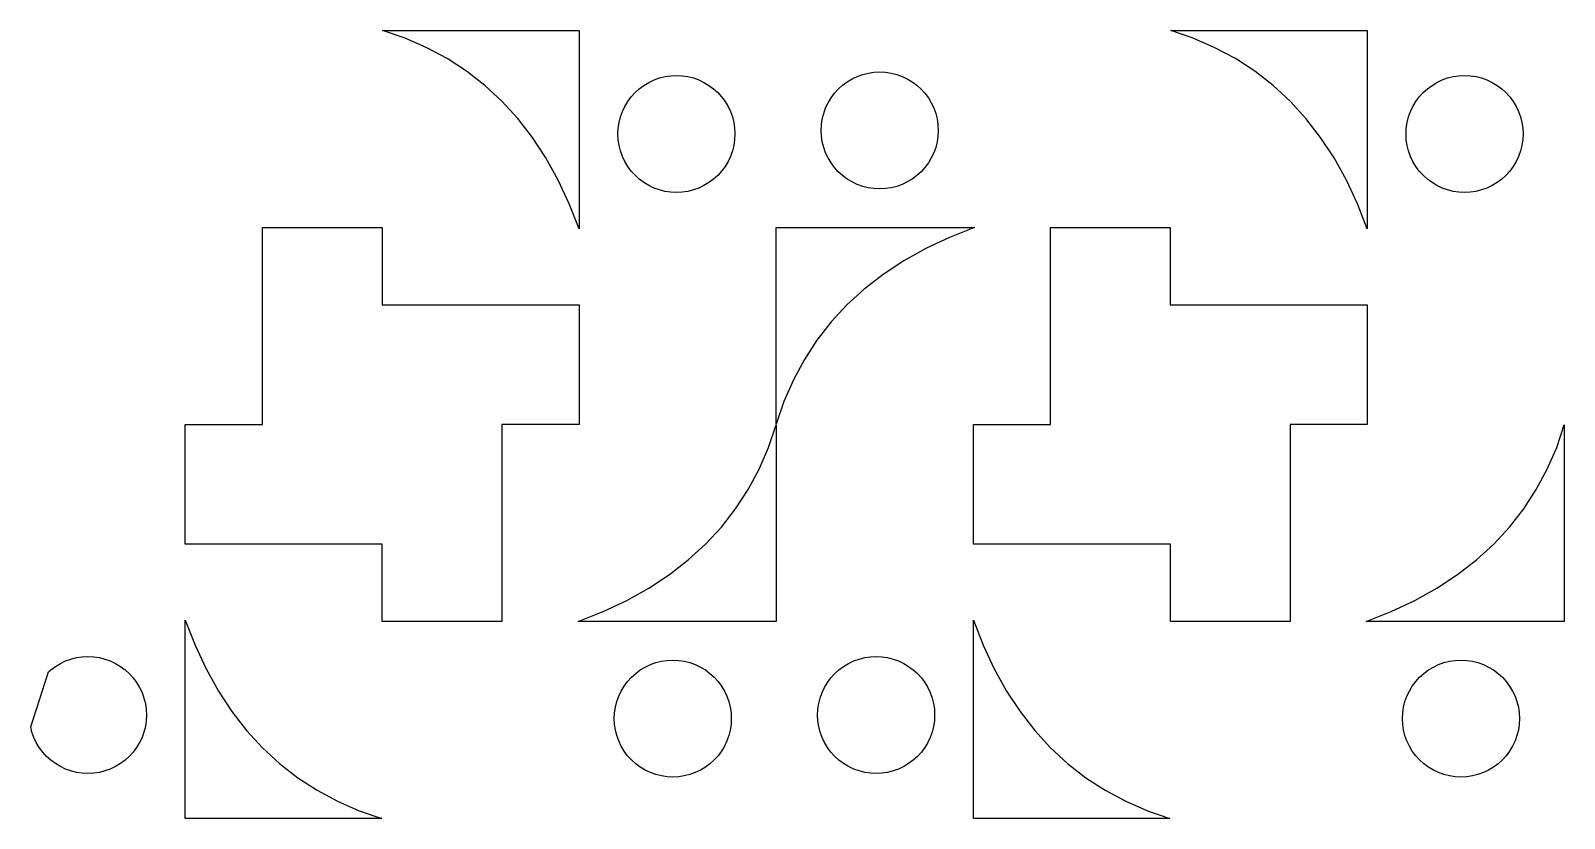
# Model space of a CAD drawing. Header units: metres. Extents: x 20 to 1108, y 20 to 485.
# Drawn here: x 129.8 to 188.2, y 308.8 to 338.8 of the extents above; entities that cross this region are included whole.
import ezdxf

# ---------------------------------------------------------------- set-up
doc = ezdxf.new("R2010")
doc.units = ezdxf.units.M

msp = doc.modelspace()

# ---------------------------------------------------------------- linework, layer by layer
for p, q in [((144.026, 338.532), (143.172, 338.823)), ((143.172, 338.823), (150.651, 338.823)), ((150.651, 338.823), (150.651, 331.283)), ((174.025, 338.532), (173.172, 338.823)), ((173.172, 338.823), (180.651, 338.823)), ((180.651, 338.823), (180.651, 331.283)), ((144.853, 338.174), (144.026, 338.532)), ((145.634, 337.757), (144.853, 338.174)), ((174.853, 338.174), (174.025, 338.532)), ((175.634, 337.757), (174.853, 338.174)), ((146.37, 337.277), (145.634, 337.757)), ((176.37, 337.277), (175.634, 337.757)), ((147.063, 336.738), (146.37, 337.277)), ((153.115, 336.741), (153.304, 336.854)), ((153.304, 336.854), (153.502, 336.947)), ((153.502, 336.947), (153.707, 337.021)), ((153.707, 337.021), (153.92, 337.074)), ((153.92, 337.074), (154.136, 337.106)), ((154.136, 337.106), (154.354, 337.116)), ((154.354, 337.116), (154.572, 337.106)), ((154.572, 337.106), (154.789, 337.074)), ((154.789, 337.074), (155, 337.021)), ((155, 337.021), (155.206, 336.947)), ((155.206, 336.947), (155.403, 336.854)), ((155.403, 336.854), (155.591, 336.741)), ((160.679, 336.747), (160.854, 336.878)), ((160.854, 336.878), (161.041, 336.99)), ((161.041, 336.99), (161.239, 337.083)), ((161.239, 337.083), (161.444, 337.157)), ((161.444, 337.157), (161.657, 337.21)), ((161.657, 337.21), (161.873, 337.243)), ((161.873, 337.243), (162.092, 337.253)), ((162.092, 337.253), (162.31, 337.242)), ((162.31, 337.242), (162.526, 337.21)), ((162.526, 337.21), (162.738, 337.157)), ((162.738, 337.157), (162.943, 337.083)), ((162.943, 337.083), (163.142, 336.99)), ((163.142, 336.99), (163.329, 336.878)), ((163.329, 336.878), (163.505, 336.747)), ((177.063, 336.738), (176.37, 337.277)), ((183.115, 336.741), (183.304, 336.854)), ((183.304, 336.854), (183.502, 336.947)), ((183.502, 336.947), (183.707, 337.021)), ((183.707, 337.021), (183.92, 337.074)), ((183.92, 337.074), (184.136, 337.106)), ((184.136, 337.106), (184.354, 337.116)), ((184.354, 337.116), (184.572, 337.106)), ((184.572, 337.106), (184.789, 337.074)), ((184.789, 337.074), (185, 337.021)), ((185, 337.021), (185.206, 336.947)), ((185.206, 336.947), (185.403, 336.854)), ((185.403, 336.854), (185.591, 336.741)), ((147.71, 336.138), (147.063, 336.738)), ((152.501, 336.126), (152.632, 336.302)), ((152.632, 336.302), (152.778, 336.464)), ((152.778, 336.464), (152.941, 336.611)), ((152.941, 336.611), (153.115, 336.741)), ((155.591, 336.741), (155.768, 336.611)), ((155.768, 336.611), (155.929, 336.464)), ((155.929, 336.464), (156.075, 336.302)), ((156.075, 336.302), (156.206, 336.126)), ((160.127, 336.075), (160.239, 336.263)), ((160.239, 336.263), (160.369, 336.44)), ((160.369, 336.44), (160.516, 336.601)), ((160.516, 336.601), (160.679, 336.747)), ((163.505, 336.747), (163.667, 336.601)), ((163.667, 336.601), (163.814, 336.44)), ((163.814, 336.44), (163.943, 336.263)), ((163.943, 336.263), (164.056, 336.075)), ((177.71, 336.138), (177.063, 336.738)), ((182.501, 336.126), (182.632, 336.302)), ((182.632, 336.302), (182.778, 336.464)), ((182.778, 336.464), (182.941, 336.611)), ((182.941, 336.611), (183.115, 336.741)), ((185.591, 336.741), (185.768, 336.611)), ((185.768, 336.611), (185.929, 336.464)), ((185.929, 336.464), (186.075, 336.302)), ((186.075, 336.302), (186.206, 336.126)), ((148.313, 335.479), (147.71, 336.138)), ((152.222, 335.536), (152.296, 335.741)), ((152.296, 335.741), (152.39, 335.94)), ((152.39, 335.94), (152.501, 336.126)), ((156.206, 336.126), (156.318, 335.94)), ((156.318, 335.94), (156.411, 335.741)), ((156.411, 335.741), (156.485, 335.536)), ((159.906, 335.461), (159.96, 335.672)), ((159.96, 335.672), (160.033, 335.878)), ((160.033, 335.878), (160.127, 336.075)), ((164.056, 336.075), (164.15, 335.878)), ((164.15, 335.878), (164.224, 335.672)), ((164.224, 335.672), (164.276, 335.46)), ((178.313, 335.479), (177.71, 336.138)), ((182.222, 335.536), (182.296, 335.741)), ((182.296, 335.741), (182.39, 335.94)), ((182.39, 335.94), (182.501, 336.126)), ((186.206, 336.126), (186.318, 335.94)), ((186.318, 335.94), (186.411, 335.741)), ((186.411, 335.741), (186.485, 335.536)), ((148.871, 334.758), (148.313, 335.479)), ((152.127, 334.889), (152.137, 335.108)), ((152.137, 335.108), (152.169, 335.324)), ((152.169, 335.324), (152.222, 335.536)), ((156.485, 335.536), (156.538, 335.323)), ((156.538, 335.323), (156.571, 335.108)), ((156.571, 335.108), (156.581, 334.889)), ((159.864, 335.026), (159.875, 335.244)), ((159.875, 335.244), (159.906, 335.461)), ((164.276, 335.46), (164.309, 335.244)), ((164.309, 335.244), (164.318, 335.026)), ((178.871, 334.758), (178.313, 335.479)), ((182.127, 334.889), (182.137, 335.108)), ((182.137, 335.108), (182.169, 335.324)), ((182.169, 335.324), (182.222, 335.536)), ((186.485, 335.536), (186.538, 335.323)), ((186.538, 335.323), (186.571, 335.108)), ((186.571, 335.108), (186.581, 334.889)), ((149.385, 333.976), (148.871, 334.758)), ((152.137, 334.671), (152.127, 334.889)), ((152.169, 334.455), (152.137, 334.671)), ((156.57, 334.671), (156.538, 334.454)), ((156.581, 334.889), (156.57, 334.671)), ((159.875, 334.808), (159.864, 335.026)), ((159.906, 334.592), (159.875, 334.808)), ((159.96, 334.379), (159.906, 334.592)), ((164.276, 334.591), (164.224, 334.379)), ((164.308, 334.807), (164.276, 334.591)), ((164.318, 335.026), (164.308, 334.807)), ((179.385, 333.976), (178.871, 334.758)), ((182.137, 334.671), (182.127, 334.889)), ((182.169, 334.455), (182.137, 334.671)), ((186.57, 334.671), (186.538, 334.454)), ((186.581, 334.889), (186.57, 334.671)), ((149.854, 333.134), (149.385, 333.976)), ((152.222, 334.242), (152.169, 334.455)), ((152.296, 334.037), (152.222, 334.242)), ((152.39, 333.839), (152.296, 334.037)), ((156.411, 334.036), (156.318, 333.839)), ((156.485, 334.242), (156.411, 334.036)), ((156.538, 334.454), (156.485, 334.242)), ((160.033, 334.174), (159.96, 334.379)), ((160.127, 333.976), (160.033, 334.174)), ((160.239, 333.788), (160.127, 333.976)), ((164.056, 333.976), (163.943, 333.787)), ((164.15, 334.173), (164.056, 333.976)), ((164.224, 334.379), (164.15, 334.173)), ((179.854, 333.134), (179.385, 333.976)), ((182.222, 334.242), (182.169, 334.455)), ((182.296, 334.037), (182.222, 334.242)), ((182.39, 333.839), (182.296, 334.037)), ((186.411, 334.036), (186.318, 333.839)), ((186.485, 334.242), (186.411, 334.036)), ((186.538, 334.454), (186.485, 334.242)), ((152.501, 333.651), (152.39, 333.839)), ((152.632, 333.476), (152.501, 333.651)), ((152.778, 333.315), (152.632, 333.476)), ((156.075, 333.476), (155.929, 333.314)), ((156.206, 333.651), (156.075, 333.476)), ((156.318, 333.839), (156.206, 333.651)), ((160.369, 333.612), (160.239, 333.788)), ((160.516, 333.45), (160.369, 333.612)), ((160.679, 333.304), (160.516, 333.45)), ((163.666, 333.45), (163.505, 333.304)), ((163.814, 333.612), (163.666, 333.45)), ((163.943, 333.787), (163.814, 333.612)), ((182.501, 333.651), (182.39, 333.839)), ((182.632, 333.476), (182.501, 333.651)), ((182.778, 333.315), (182.632, 333.476)), ((186.075, 333.476), (185.929, 333.314)), ((186.206, 333.651), (186.075, 333.476)), ((186.318, 333.839), (186.206, 333.651)), ((150.277, 332.232), (149.854, 333.134)), ((152.941, 333.167), (152.778, 333.315)), ((153.115, 333.037), (152.941, 333.167)), ((153.304, 332.925), (153.115, 333.037)), ((153.502, 332.831), (153.304, 332.925)), ((153.707, 332.757), (153.502, 332.831)), ((153.919, 332.704), (153.707, 332.757)), ((155, 332.757), (154.788, 332.704)), ((155.206, 332.831), (155, 332.757)), ((155.403, 332.925), (155.206, 332.831)), ((155.591, 333.037), (155.403, 332.925)), ((155.768, 333.167), (155.591, 333.037)), ((155.929, 333.314), (155.768, 333.167)), ((160.854, 333.174), (160.679, 333.304)), ((161.041, 333.062), (160.854, 333.174)), ((161.239, 332.968), (161.041, 333.062)), ((161.444, 332.894), (161.239, 332.968)), ((161.656, 332.841), (161.444, 332.894)), ((161.873, 332.809), (161.656, 332.841)), ((162.092, 332.799), (161.873, 332.809)), ((162.31, 332.809), (162.092, 332.799)), ((162.525, 332.841), (162.31, 332.809)), ((162.738, 332.894), (162.525, 332.841)), ((162.943, 332.968), (162.738, 332.894)), ((163.142, 333.062), (162.943, 332.968)), ((163.329, 333.174), (163.142, 333.062)), ((163.505, 333.304), (163.329, 333.174)), ((180.277, 332.232), (179.854, 333.134)), ((182.941, 333.167), (182.778, 333.315)), ((183.115, 333.037), (182.941, 333.167)), ((183.304, 332.925), (183.115, 333.037)), ((183.502, 332.831), (183.304, 332.925)), ((183.707, 332.757), (183.502, 332.831)), ((183.919, 332.704), (183.707, 332.757)), ((185, 332.757), (184.788, 332.704)), ((185.206, 332.831), (185, 332.757)), ((185.403, 332.925), (185.206, 332.831)), ((185.591, 333.037), (185.403, 332.925)), ((185.768, 333.167), (185.591, 333.037)), ((185.929, 333.314), (185.768, 333.167)), ((150.651, 331.283), (150.277, 332.232)), ((154.135, 332.673), (153.919, 332.704)), ((154.354, 332.662), (154.135, 332.673)), ((154.572, 332.672), (154.354, 332.662)), ((154.788, 332.704), (154.572, 332.672)), ((180.651, 331.283), (180.277, 332.232)), ((184.135, 332.673), (183.919, 332.704)), ((184.354, 332.662), (184.135, 332.673)), ((184.572, 332.672), (184.354, 332.662)), ((184.788, 332.704), (184.572, 332.672)), ((138.598, 323.823), (138.598, 331.323)), ((138.598, 331.323), (143.151, 331.323)), ((143.151, 331.323), (143.151, 328.383)), ((158.157, 331.323), (165.697, 331.323)), ((158.157, 323.844), (158.157, 331.323)), ((165.697, 331.323), (164.749, 330.949)), ((168.598, 323.823), (168.598, 331.323)), ((168.598, 331.323), (173.151, 331.323)), ((173.151, 331.323), (173.151, 328.383)), ((163.847, 330.526), (163.005, 330.057)), ((164.749, 330.949), (163.847, 330.526)), ((163.005, 330.057), (162.223, 329.543)), ((162.223, 329.543), (161.502, 328.984)), ((161.502, 328.984), (160.843, 328.382)), ((143.151, 328.383), (150.651, 328.383)), ((150.651, 328.383), (150.651, 323.829)), ((160.843, 328.382), (160.242, 327.734)), ((173.151, 328.383), (180.651, 328.383)), ((180.651, 328.383), (180.651, 323.829)), ((160.242, 327.734), (159.703, 327.042)), ((159.703, 327.042), (159.224, 326.306)), ((159.224, 326.306), (158.807, 325.525)), ((158.807, 325.525), (158.448, 324.698)), ((158.448, 324.698), (158.157, 323.844)), ((135.657, 319.27), (135.657, 323.823)), ((135.657, 323.823), (138.598, 323.823)), ((150.651, 323.829), (147.711, 323.829)), ((147.711, 323.829), (147.711, 316.329)), ((157.86, 322.954), (158.151, 323.809)), ((158.151, 323.809), (158.151, 316.329)), ((165.657, 319.27), (165.657, 323.823)), ((165.657, 323.823), (168.598, 323.823)), ((180.651, 323.829), (177.711, 323.829)), ((177.711, 323.829), (177.711, 316.329)), ((187.86, 322.954), (188.151, 323.809)), ((188.151, 323.809), (188.151, 316.329)), ((157.502, 322.128), (157.86, 322.954)), ((187.502, 322.128), (187.86, 322.954)), ((157.085, 321.347), (157.502, 322.128)), ((187.085, 321.347), (187.502, 322.128)), ((156.606, 320.61), (157.085, 321.347)), ((186.606, 320.61), (187.085, 321.347)), ((156.066, 319.918), (156.606, 320.61)), ((186.066, 319.918), (186.606, 320.61)), ((155.466, 319.271), (156.066, 319.918)), ((185.466, 319.271), (186.066, 319.918)), ((143.157, 319.27), (135.657, 319.27)), ((143.157, 316.329), (143.157, 319.27)), ((154.807, 318.668), (155.466, 319.271)), ((173.157, 319.27), (165.657, 319.27)), ((173.157, 316.329), (173.157, 319.27)), ((184.807, 318.668), (185.466, 319.271)), ((154.086, 318.109), (154.807, 318.668)), ((184.086, 318.109), (184.807, 318.668)), ((152.462, 317.127), (153.304, 317.596)), ((153.304, 317.596), (154.086, 318.109)), ((182.462, 317.127), (183.304, 317.596)), ((183.304, 317.596), (184.086, 318.109)), ((151.56, 316.703), (152.462, 317.127)), ((181.56, 316.703), (182.462, 317.127)), ((150.611, 316.329), (151.56, 316.703)), ((180.611, 316.329), (181.56, 316.703)), ((135.657, 308.829), (135.657, 316.369)), ((135.657, 316.369), (136.031, 315.421)), ((147.711, 316.329), (143.157, 316.329)), ((158.151, 316.329), (150.611, 316.329)), ((165.657, 308.829), (165.657, 316.369)), ((165.657, 316.369), (166.031, 315.421)), ((177.711, 316.329), (173.157, 316.329)), ((188.151, 316.329), (180.611, 316.329)), ((136.031, 315.421), (136.455, 314.519)), ((166.031, 315.421), (166.455, 314.519)), ((130.718, 314.615), (130.905, 314.728)), ((130.905, 314.728), (131.103, 314.821)), ((131.103, 314.821), (131.309, 314.896)), ((131.309, 314.896), (131.521, 314.948)), ((131.521, 314.948), (131.736, 314.981)), ((131.736, 314.981), (131.955, 314.99)), ((131.955, 314.99), (132.174, 314.98)), ((132.174, 314.98), (132.39, 314.948)), ((132.39, 314.948), (132.602, 314.896)), ((132.602, 314.896), (132.807, 314.821)), ((132.807, 314.821), (133.005, 314.728)), ((133.005, 314.728), (133.193, 314.615)), ((153.167, 314.591), (153.365, 314.685)), ((153.365, 314.685), (153.57, 314.759)), ((153.57, 314.759), (153.783, 314.812)), ((153.783, 314.812), (153.999, 314.844)), ((153.999, 314.844), (154.217, 314.854)), ((154.217, 314.854), (154.436, 314.844)), ((154.436, 314.844), (154.652, 314.812)), ((154.652, 314.812), (154.864, 314.759)), ((154.864, 314.759), (155.069, 314.685)), ((155.069, 314.685), (155.268, 314.591)), ((160.718, 314.615), (160.905, 314.728)), ((160.905, 314.728), (161.103, 314.821)), ((161.103, 314.821), (161.309, 314.896)), ((161.309, 314.896), (161.521, 314.948)), ((161.521, 314.948), (161.736, 314.981)), ((161.736, 314.981), (161.955, 314.99)), ((161.955, 314.99), (162.174, 314.98)), ((162.174, 314.98), (162.39, 314.948)), ((162.39, 314.948), (162.602, 314.896)), ((162.602, 314.896), (162.807, 314.821)), ((162.807, 314.821), (163.005, 314.728)), ((163.005, 314.728), (163.193, 314.615)), ((183.167, 314.591), (183.365, 314.685)), ((183.365, 314.685), (183.57, 314.759)), ((183.57, 314.759), (183.783, 314.812)), ((183.783, 314.812), (183.999, 314.844)), ((183.999, 314.844), (184.217, 314.854)), ((184.217, 314.854), (184.436, 314.844)), ((184.436, 314.844), (184.652, 314.812)), ((184.652, 314.812), (184.864, 314.759)), ((184.864, 314.759), (185.069, 314.685)), ((185.069, 314.685), (185.268, 314.591)), ((129.775, 312.311), (130.456, 314.407)), ((130.456, 314.407), (130.541, 314.485)), ((130.541, 314.485), (130.718, 314.615)), ((133.193, 314.615), (133.368, 314.485)), ((133.368, 314.485), (133.53, 314.338)), ((133.53, 314.338), (133.677, 314.177)), ((133.677, 314.177), (133.808, 314.001)), ((136.455, 314.519), (136.924, 313.677)), ((152.495, 314.04), (152.642, 314.202)), ((152.642, 314.202), (152.804, 314.349)), ((152.804, 314.349), (152.98, 314.479)), ((152.98, 314.479), (153.167, 314.591)), ((155.268, 314.591), (155.455, 314.479)), ((155.455, 314.479), (155.63, 314.349)), ((155.63, 314.349), (155.793, 314.202)), ((155.793, 314.202), (155.94, 314.04)), ((160.103, 314.001), (160.233, 314.177)), ((160.233, 314.177), (160.38, 314.338)), ((160.38, 314.338), (160.541, 314.485)), ((160.541, 314.485), (160.718, 314.615)), ((163.193, 314.615), (163.368, 314.485)), ((163.368, 314.485), (163.53, 314.338)), ((163.53, 314.338), (163.677, 314.177)), ((163.677, 314.177), (163.808, 314.001)), ((166.455, 314.519), (166.924, 313.677)), ((182.495, 314.04), (182.642, 314.202)), ((182.642, 314.202), (182.804, 314.349)), ((182.804, 314.349), (182.98, 314.479)), ((182.98, 314.479), (183.167, 314.591)), ((185.268, 314.591), (185.455, 314.479)), ((185.455, 314.479), (185.63, 314.349)), ((185.63, 314.349), (185.793, 314.202)), ((185.793, 314.202), (185.94, 314.04)), ((133.808, 314.001), (133.919, 313.814)), ((133.919, 313.814), (134.013, 313.615)), ((134.013, 313.615), (134.087, 313.41)), ((136.924, 313.677), (137.438, 312.895)), ((152.159, 313.479), (152.253, 313.677)), ((152.253, 313.677), (152.365, 313.864)), ((152.365, 313.864), (152.495, 314.04)), ((155.94, 314.04), (156.069, 313.864)), ((156.069, 313.864), (156.182, 313.677)), ((156.182, 313.677), (156.275, 313.479)), ((159.823, 313.41), (159.898, 313.615)), ((159.898, 313.615), (159.99, 313.814)), ((159.99, 313.814), (160.103, 314.001)), ((163.808, 314.001), (163.919, 313.814)), ((163.919, 313.814), (164.013, 313.615)), ((164.013, 313.615), (164.087, 313.41)), ((166.924, 313.677), (167.438, 312.895)), ((182.159, 313.479), (182.253, 313.677)), ((182.253, 313.677), (182.365, 313.864)), ((182.365, 313.864), (182.495, 314.04)), ((185.94, 314.04), (186.069, 313.864)), ((186.069, 313.864), (186.182, 313.677)), ((186.182, 313.677), (186.275, 313.479)), ((134.087, 313.41), (134.14, 313.197)), ((134.14, 313.197), (134.172, 312.982)), ((134.172, 312.982), (134.182, 312.764)), ((152.001, 312.846), (152.032, 313.062)), ((152.032, 313.062), (152.085, 313.274)), ((152.085, 313.274), (152.159, 313.479)), ((156.275, 313.479), (156.349, 313.274)), ((156.349, 313.274), (156.402, 313.061)), ((156.402, 313.061), (156.434, 312.845)), ((159.728, 312.764), (159.738, 312.982)), ((159.738, 312.982), (159.771, 313.198)), ((159.771, 313.198), (159.823, 313.41)), ((164.087, 313.41), (164.14, 313.197)), ((164.14, 313.197), (164.172, 312.982)), ((164.172, 312.982), (164.182, 312.764)), ((182.001, 312.846), (182.032, 313.062)), ((182.032, 313.062), (182.085, 313.274)), ((182.085, 313.274), (182.159, 313.479)), ((186.275, 313.479), (186.349, 313.274)), ((186.349, 313.274), (186.402, 313.061)), ((186.402, 313.061), (186.434, 312.845)), ((134.14, 312.328), (134.087, 312.116)), ((134.172, 312.545), (134.14, 312.328)), ((134.182, 312.764), (134.172, 312.545)), ((137.438, 312.895), (137.996, 312.174)), ((151.99, 312.627), (152.001, 312.846)), ((152, 312.408), (151.99, 312.627)), ((152.032, 312.193), (152, 312.408)), ((156.434, 312.408), (156.401, 312.192)), ((156.434, 312.845), (156.444, 312.627)), ((156.444, 312.627), (156.434, 312.408)), ((159.737, 312.545), (159.728, 312.764)), ((159.771, 312.329), (159.737, 312.545)), ((159.823, 312.116), (159.771, 312.329)), ((164.14, 312.328), (164.087, 312.116)), ((164.172, 312.545), (164.14, 312.328)), ((164.182, 312.764), (164.172, 312.545)), ((167.438, 312.895), (167.996, 312.174)), ((181.99, 312.627), (182.001, 312.846)), ((182, 312.408), (181.99, 312.627)), ((182.032, 312.193), (182, 312.408)), ((186.434, 312.408), (186.401, 312.192)), ((186.434, 312.845), (186.444, 312.627)), ((186.444, 312.627), (186.434, 312.408)), ((129.823, 312.116), (129.775, 312.311)), ((129.898, 311.911), (129.823, 312.116)), ((129.99, 311.713), (129.898, 311.911)), ((134.013, 311.91), (133.919, 311.713)), ((134.087, 312.116), (134.013, 311.91)), ((137.996, 312.174), (138.599, 311.515)), ((152.085, 311.981), (152.032, 312.193)), ((152.159, 311.775), (152.085, 311.981)), ((152.253, 311.577), (152.159, 311.775)), ((156.275, 311.775), (156.182, 311.577)), ((156.349, 311.981), (156.275, 311.775)), ((156.401, 312.192), (156.349, 311.981)), ((159.898, 311.911), (159.823, 312.116)), ((159.99, 311.713), (159.898, 311.911)), ((164.013, 311.91), (163.919, 311.713)), ((164.087, 312.116), (164.013, 311.91)), ((167.996, 312.174), (168.599, 311.515)), ((182.085, 311.981), (182.032, 312.193)), ((182.159, 311.775), (182.085, 311.981)), ((182.253, 311.577), (182.159, 311.775)), ((186.275, 311.775), (186.182, 311.577)), ((186.349, 311.981), (186.275, 311.775)), ((186.401, 312.192), (186.349, 311.981)), ((130.103, 311.526), (129.99, 311.713)), ((130.233, 311.351), (130.103, 311.526)), ((130.38, 311.189), (130.233, 311.351)), ((130.541, 311.041), (130.38, 311.189)), ((133.53, 311.188), (133.368, 311.041)), ((133.677, 311.351), (133.53, 311.188)), ((133.807, 311.526), (133.677, 311.351)), ((133.919, 311.713), (133.807, 311.526)), ((138.599, 311.515), (139.246, 310.914)), ((152.365, 311.39), (152.253, 311.577)), ((152.495, 311.213), (152.365, 311.39)), ((152.642, 311.052), (152.495, 311.213)), ((155.94, 311.213), (155.792, 311.052)), ((156.069, 311.39), (155.94, 311.213)), ((156.182, 311.577), (156.069, 311.39)), ((160.103, 311.526), (159.99, 311.713)), ((160.233, 311.351), (160.103, 311.526)), ((160.38, 311.189), (160.233, 311.351)), ((160.541, 311.041), (160.38, 311.189)), ((163.53, 311.188), (163.368, 311.041)), ((163.677, 311.351), (163.53, 311.188)), ((163.807, 311.526), (163.677, 311.351)), ((163.919, 311.713), (163.807, 311.526)), ((168.599, 311.515), (169.246, 310.914)), ((182.365, 311.39), (182.253, 311.577)), ((182.495, 311.213), (182.365, 311.39)), ((182.642, 311.052), (182.495, 311.213)), ((185.94, 311.213), (185.792, 311.052)), ((186.069, 311.39), (185.94, 311.213)), ((186.182, 311.577), (186.069, 311.39)), ((130.718, 310.911), (130.541, 311.041)), ((130.905, 310.799), (130.718, 310.911)), ((131.103, 310.705), (130.905, 310.799)), ((131.309, 310.632), (131.103, 310.705)), ((131.52, 310.578), (131.309, 310.632)), ((131.736, 310.547), (131.52, 310.578)), ((132.389, 310.578), (132.173, 310.547)), ((132.602, 310.632), (132.389, 310.578)), ((132.807, 310.705), (132.602, 310.632)), ((133.005, 310.799), (132.807, 310.705)), ((133.193, 310.911), (133.005, 310.799)), ((133.368, 311.041), (133.193, 310.911)), ((139.246, 310.914), (139.939, 310.375)), ((152.804, 310.905), (152.642, 311.052)), ((152.98, 310.775), (152.804, 310.905)), ((153.167, 310.662), (152.98, 310.775)), ((153.365, 310.569), (153.167, 310.662)), ((153.57, 310.495), (153.365, 310.569)), ((155.069, 310.569), (154.864, 310.495)), ((155.268, 310.662), (155.069, 310.569)), ((155.455, 310.775), (155.268, 310.662)), ((155.63, 310.905), (155.455, 310.775)), ((155.792, 311.052), (155.63, 310.905)), ((160.718, 310.911), (160.541, 311.041)), ((160.905, 310.799), (160.718, 310.911)), ((161.103, 310.705), (160.905, 310.799)), ((161.309, 310.632), (161.103, 310.705)), ((161.52, 310.578), (161.309, 310.632)), ((161.736, 310.547), (161.52, 310.578)), ((162.389, 310.578), (162.173, 310.547)), ((162.602, 310.632), (162.389, 310.578)), ((162.807, 310.705), (162.602, 310.632)), ((163.005, 310.799), (162.807, 310.705)), ((163.193, 310.911), (163.005, 310.799)), ((163.368, 311.041), (163.193, 310.911)), ((169.246, 310.914), (169.939, 310.375)), ((182.804, 310.905), (182.642, 311.052)), ((182.98, 310.775), (182.804, 310.905)), ((183.167, 310.662), (182.98, 310.775)), ((183.365, 310.569), (183.167, 310.662)), ((183.57, 310.495), (183.365, 310.569)), ((185.069, 310.569), (184.864, 310.495)), ((185.268, 310.662), (185.069, 310.569)), ((185.455, 310.775), (185.268, 310.662)), ((185.63, 310.905), (185.455, 310.775)), ((185.792, 311.052), (185.63, 310.905)), ((131.955, 310.536), (131.736, 310.547)), ((132.173, 310.547), (131.955, 310.536)), ((139.939, 310.375), (140.675, 309.896)), ((153.782, 310.443), (153.57, 310.495)), ((153.999, 310.41), (153.782, 310.443)), ((154.217, 310.4), (153.999, 310.41)), ((154.436, 310.409), (154.217, 310.4)), ((154.651, 310.443), (154.436, 310.409)), ((154.864, 310.495), (154.651, 310.443)), ((161.955, 310.536), (161.736, 310.547)), ((162.173, 310.547), (161.955, 310.536)), ((169.939, 310.375), (170.675, 309.896)), ((183.782, 310.443), (183.57, 310.495)), ((183.999, 310.41), (183.782, 310.443)), ((184.217, 310.4), (183.999, 310.41)), ((184.436, 310.409), (184.217, 310.4)), ((184.651, 310.443), (184.436, 310.409)), ((184.864, 310.495), (184.651, 310.443)), ((140.675, 309.896), (141.456, 309.479)), ((141.456, 309.479), (142.282, 309.12)), ((170.675, 309.896), (171.456, 309.479)), ((171.456, 309.479), (172.283, 309.12)), ((143.137, 308.829), (135.657, 308.829)), ((142.282, 309.12), (143.137, 308.829)), ((173.137, 308.829), (165.657, 308.829)), ((172.283, 309.12), (173.137, 308.829))]:
    msp.add_line(p, q)

doc.saveas('drawing.dxf')
